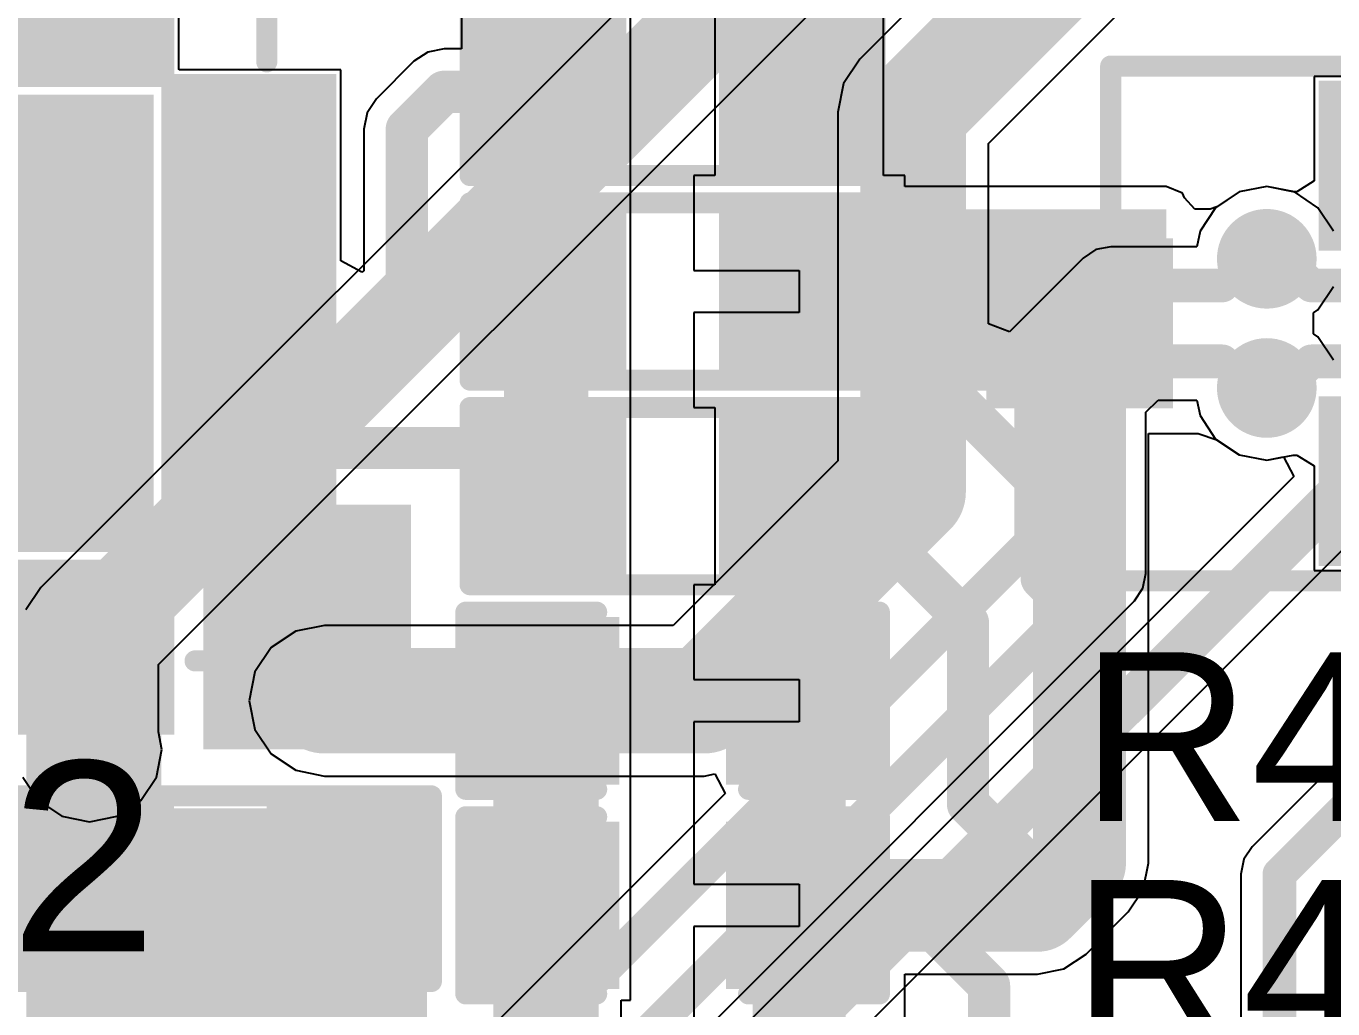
# Model space of a CAD drawing. Header units: millimetres. Extents: x -0.25 to 4.68, y -0.29 to 2.93.
# Drawn here: x 3.9418 to 4.2515, y 1.2985 to 1.5314 of the extents above; entities that cross this region are included whole.
import ezdxf

# ---------------------------------------------------------------- set-up
doc = ezdxf.new("R2010")
doc.units = ezdxf.units.MM
doc.header["$MEASUREMENT"] = 0
for name, color, linetype in [('BottomLayer', 5, 'Continuous'), ('BottomSolder', 6, 'Continuous'), ('TopLayer', 1, 'Continuous'), ('TopOverlay', 2, 'Continuous'), ('TopPaste', 8, 'Continuous'), ('TopSolder', 216, 'Continuous'), ('ViaHoleLayer', 16, 'Continuous')]:
    doc.layers.add(name, color=color, linetype=linetype)
doc.styles.add('Arial', font='', dxfattribs={"height": 0.2})
doc.styles.get('Arial').set_extended_font_data('Arial')

# ---------------------------------------------------------------- blocks, each defined once
blk = doc.blocks.new('24_QFN__4_4__42')
at = {"layer": 'TopLayer'}
for points in [[(-0.05512, 0.06004), (-0.05512, 0.0935), (-0.04331, 0.0935), (-0.04331, 0.06004)], [(-0.03543, 0.06004), (-0.03543, 0.0935), (-0.02362, 0.0935), (-0.02362, 0.06004)], [(-0.01575, 0.06004), (-0.01575, 0.0935), (-0.00394, 0.0935), (-0.00394, 0.06004)], [(0.00394, 0.06004), (0.00394, 0.0935), (0.01575, 0.0935), (0.01575, 0.06004)], [(0.02362, 0.06004), (0.02362, 0.0935), (0.03543, 0.0935), (0.03543, 0.06004)], [(0.04331, 0.06004), (0.04331, 0.0935), (0.05512, 0.0935), (0.05512, 0.06004)], [(-0.0935, 0.05512), (-0.06004, 0.05512), (-0.06004, 0.04331), (-0.0935, 0.04331)], [(0.06004, 0.05512), (0.0935, 0.05512), (0.0935, 0.04331), (0.06004, 0.04331)], [(-0.0502, -0.0502), (-0.0502, 0.0502), (0.0502, 0.0502), (0.0502, -0.0502)], [(-0.0935, 0.03543), (-0.06004, 0.03543), (-0.06004, 0.02362), (-0.0935, 0.02362)], [(0.06004, 0.03543), (0.0935, 0.03543), (0.0935, 0.02362), (0.06004, 0.02362)], [(-0.0935, 0.01575), (-0.06004, 0.01575), (-0.06004, 0.00394), (-0.0935, 0.00394)], [(0.06004, 0.01575), (0.0935, 0.01575), (0.0935, 0.00394), (0.06004, 0.00394)], [(-0.0935, -0.00394), (-0.06004, -0.00394), (-0.06004, -0.01575), (-0.0935, -0.01575)], [(0.06004, -0.00394), (0.0935, -0.00394), (0.0935, -0.01575), (0.06004, -0.01575)], [(-0.0935, -0.02362), (-0.06004, -0.02362), (-0.06004, -0.03543), (-0.0935, -0.03543)], [(0.06004, -0.02362), (0.0935, -0.02362), (0.0935, -0.03543), (0.06004, -0.03543)], [(-0.0935, -0.04331), (-0.06004, -0.04331), (-0.06004, -0.05512), (-0.0935, -0.05512)], [(0.06004, -0.04331), (0.0935, -0.04331), (0.0935, -0.05512), (0.06004, -0.05512)], [(-0.04331, -0.06004), (-0.04331, -0.0935), (-0.05512, -0.0935), (-0.05512, -0.06004)], [(-0.02362, -0.06004), (-0.02362, -0.0935), (-0.03543, -0.0935), (-0.03543, -0.06004)], [(-0.00394, -0.06004), (-0.00394, -0.0935), (-0.01575, -0.0935), (-0.01575, -0.06004)], [(0.01575, -0.06004), (0.01575, -0.0935), (0.00394, -0.0935), (0.00394, -0.06004)], [(0.03543, -0.06004), (0.03543, -0.0935), (0.02362, -0.0935), (0.02362, -0.06004)], [(0.05512, -0.06004), (0.05512, -0.0935), (0.04331, -0.0935), (0.04331, -0.06004)]]:
    blk.add_hatch(color=1, dxfattribs=at).paths.add_polyline_path(points)
at = {"layer": 'TopPaste'}
for points in [[(-0.05512, 0.06004), (-0.05512, 0.0935), (-0.04331, 0.0935), (-0.04331, 0.06004)], [(-0.03543, 0.06004), (-0.03543, 0.0935), (-0.02362, 0.0935), (-0.02362, 0.06004)], [(-0.01575, 0.06004), (-0.01575, 0.0935), (-0.00394, 0.0935), (-0.00394, 0.06004)], [(0.00394, 0.06004), (0.00394, 0.0935), (0.01575, 0.0935), (0.01575, 0.06004)], [(0.02362, 0.06004), (0.02362, 0.0935), (0.03543, 0.0935), (0.03543, 0.06004)], [(0.04331, 0.06004), (0.04331, 0.0935), (0.05512, 0.0935), (0.05512, 0.06004)], [(-0.0935, 0.05512), (-0.06004, 0.05512), (-0.06004, 0.04331), (-0.0935, 0.04331)], [(0.06004, 0.05512), (0.0935, 0.05512), (0.0935, 0.04331), (0.06004, 0.04331)], [(-0.0502, -0.0502), (-0.0502, 0.0502), (0.0502, 0.0502), (0.0502, -0.0502)], [(-0.0935, 0.03543), (-0.06004, 0.03543), (-0.06004, 0.02362), (-0.0935, 0.02362)], [(0.06004, 0.03543), (0.0935, 0.03543), (0.0935, 0.02362), (0.06004, 0.02362)], [(-0.0935, 0.01575), (-0.06004, 0.01575), (-0.06004, 0.00394), (-0.0935, 0.00394)], [(0.06004, 0.01575), (0.0935, 0.01575), (0.0935, 0.00394), (0.06004, 0.00394)], [(-0.0935, -0.00394), (-0.06004, -0.00394), (-0.06004, -0.01575), (-0.0935, -0.01575)], [(0.06004, -0.00394), (0.0935, -0.00394), (0.0935, -0.01575), (0.06004, -0.01575)], [(-0.0935, -0.02362), (-0.06004, -0.02362), (-0.06004, -0.03543), (-0.0935, -0.03543)], [(0.06004, -0.02362), (0.0935, -0.02362), (0.0935, -0.03543), (0.06004, -0.03543)], [(-0.0935, -0.04331), (-0.06004, -0.04331), (-0.06004, -0.05512), (-0.0935, -0.05512)], [(0.06004, -0.04331), (0.0935, -0.04331), (0.0935, -0.05512), (0.06004, -0.05512)], [(-0.04331, -0.06004), (-0.04331, -0.0935), (-0.05512, -0.0935), (-0.05512, -0.06004)], [(-0.02362, -0.06004), (-0.02362, -0.0935), (-0.03543, -0.0935), (-0.03543, -0.06004)], [(-0.00394, -0.06004), (-0.00394, -0.0935), (-0.01575, -0.0935), (-0.01575, -0.06004)], [(0.01575, -0.06004), (0.01575, -0.0935), (0.00394, -0.0935), (0.00394, -0.06004)], [(0.03543, -0.06004), (0.03543, -0.0935), (0.02362, -0.0935), (0.02362, -0.06004)], [(0.05512, -0.06004), (0.05512, -0.0935), (0.04331, -0.0935), (0.04331, -0.06004)]]:
    blk.add_hatch(color=8, dxfattribs=at).paths.add_polyline_path(points)
at = {"layer": 'TopSolder'}
for points in [[(-0.05912, 0.05604), (-0.05912, 0.0975), (-0.03931, 0.0975), (-0.03931, 0.05604)], [(-0.03943, 0.05604), (-0.03943, 0.0975), (-0.01962, 0.0975), (-0.01962, 0.05604)], [(-0.01975, 0.05604), (-0.01975, 0.0975), (0.00006, 0.0975), (0.00006, 0.05604)], [(-0.00006, 0.05604), (-0.00006, 0.0975), (0.01975, 0.0975), (0.01975, 0.05604)], [(0.01962, 0.05604), (0.01962, 0.0975), (0.03943, 0.0975), (0.03943, 0.05604)], [(0.03931, 0.05604), (0.03931, 0.0975), (0.05912, 0.0975), (0.05912, 0.05604)], [(-0.0975, 0.05912), (-0.05604, 0.05912), (-0.05604, 0.03931), (-0.0975, 0.03931)], [(0.05604, 0.05912), (0.0975, 0.05912), (0.0975, 0.03931), (0.05604, 0.03931)], [(-0.0542, -0.0542), (-0.0542, 0.0542), (0.0542, 0.0542), (0.0542, -0.0542)], [(-0.0975, 0.03943), (-0.05604, 0.03943), (-0.05604, 0.01962), (-0.0975, 0.01962)], [(0.05604, 0.03943), (0.0975, 0.03943), (0.0975, 0.01962), (0.05604, 0.01962)], [(-0.0975, 0.01975), (-0.05604, 0.01975), (-0.05604, -0.00006), (-0.0975, -0.00006)], [(0.05604, 0.01975), (0.0975, 0.01975), (0.0975, -0.00006), (0.05604, -0.00006)], [(-0.0975, 0.00006), (-0.05604, 0.00006), (-0.05604, -0.01975), (-0.0975, -0.01975)], [(0.05604, 0.00006), (0.0975, 0.00006), (0.0975, -0.01975), (0.05604, -0.01975)], [(-0.0975, -0.01962), (-0.05604, -0.01962), (-0.05604, -0.03943), (-0.0975, -0.03943)], [(0.05604, -0.01962), (0.0975, -0.01962), (0.0975, -0.03943), (0.05604, -0.03943)], [(-0.0975, -0.03931), (-0.05604, -0.03931), (-0.05604, -0.05912), (-0.0975, -0.05912)], [(0.05604, -0.03931), (0.0975, -0.03931), (0.0975, -0.05912), (0.05604, -0.05912)], [(-0.03931, -0.05604), (-0.03931, -0.0975), (-0.05912, -0.0975), (-0.05912, -0.05604)], [(-0.01962, -0.05604), (-0.01962, -0.0975), (-0.03943, -0.0975), (-0.03943, -0.05604)], [(0.00006, -0.05604), (0.00006, -0.0975), (-0.01975, -0.0975), (-0.01975, -0.05604)], [(0.01975, -0.05604), (0.01975, -0.0975), (-0.00006, -0.0975), (-0.00006, -0.05604)], [(0.03943, -0.05604), (0.03943, -0.0975), (0.01962, -0.0975), (0.01962, -0.05604)], [(0.05912, -0.05604), (0.05912, -0.0975), (0.03931, -0.0975), (0.03931, -0.05604)]]:
    blk.add_hatch(color=216, dxfattribs=at).paths.add_polyline_path(points)
at = {"layer": 'TopOverlay', "const_width": 0.005}
for points in [[(-0.08, 0.081), (-0.062, 0.081)], [(-0.08, 0.081), (-0.08, 0.064)], [(0.062, 0.081), (0.08, 0.081)], [(0.08, 0.081), (0.08, 0.064)], [(-0.105, 0.054), (-0.105, 0.044)], [(-0.105, 0.054), (-0.1, 0.049)], [(-0.1, 0.049), (-0.105, 0.044)], [(-0.08, -0.064), (-0.08, -0.081)], [(0.08, -0.064), (0.08, -0.081)], [(-0.08, -0.081), (-0.062, -0.081)], [(0.062, -0.081), (0.08, -0.081)]]:
    blk.add_lwpolyline(points, dxfattribs=at)
at = {"layer": 'TopOverlay', "const_width": 0.0025}
for points in [[(-0.08125, 0.081, 1), (-0.07875, 0.081, 1)], [(-0.08125, 0.081, 1), (-0.07875, 0.081, 1)], [(-0.06325, 0.081, 1), (-0.06075, 0.081, 1)], [(0.06075, 0.081, 1), (0.06325, 0.081, 1)], [(0.07875, 0.081, 1), (0.08125, 0.081, 1)], [(0.07875, 0.081, 1), (0.08125, 0.081, 1)], [(-0.08125, 0.064, 1), (-0.07875, 0.064, 1)], [(0.07875, 0.064, 1), (0.08125, 0.064, 1)], [(-0.10625, 0.054, 1), (-0.10375, 0.054, 1)], [(-0.10625, 0.054, 1), (-0.10375, 0.054, 1)], [(-0.10125, 0.049, 1), (-0.09875, 0.049, 1)], [(-0.10125, 0.049, 1), (-0.09875, 0.049, 1)], [(-0.10625, 0.044, 1), (-0.10375, 0.044, 1)], [(-0.10625, 0.044, 1), (-0.10375, 0.044, 1)], [(-0.08125, -0.064, 1), (-0.07875, -0.064, 1)], [(0.07875, -0.064, 1), (0.08125, -0.064, 1)], [(-0.08125, -0.081, 1), (-0.07875, -0.081, 1)], [(-0.08125, -0.081, 1), (-0.07875, -0.081, 1)], [(-0.06325, -0.081, 1), (-0.06075, -0.081, 1)], [(0.06075, -0.081, 1), (0.06325, -0.081, 1)], [(0.07875, -0.081, 1), (0.08125, -0.081, 1)], [(0.07875, -0.081, 1), (0.08125, -0.081, 1)]]:
    blk.add_lwpolyline(points, format="xyb", close=True, dxfattribs=at)
blk = doc.blocks.new('S______B______55')
at = {"layer": 'TopLayer'}
for points in [[(-0.045, -0.0175), (-0.045, 0.0175), (-0.015, 0.0175), (-0.015, -0.0175)], [(0.015, -0.0175), (0.015, 0.0175), (0.045, 0.0175), (0.045, -0.0175)]]:
    blk.add_hatch(color=1, dxfattribs=at).paths.add_polyline_path(points)
at = {"layer": 'TopPaste'}
for points in [[(-0.045, -0.0175), (-0.045, 0.0175), (-0.015, 0.0175), (-0.015, -0.0175)], [(0.015, -0.0175), (0.015, 0.0175), (0.045, 0.0175), (0.045, -0.0175)]]:
    blk.add_hatch(color=8, dxfattribs=at).paths.add_polyline_path(points)
at = {"layer": 'TopSolder'}
for points in [[(-0.049, -0.0215), (-0.049, 0.0215), (-0.011, 0.0215), (-0.011, -0.0215)], [(0.011, -0.0215), (0.011, 0.0215), (0.049, 0.0215), (0.049, -0.0215)]]:
    blk.add_hatch(color=216, dxfattribs=at).paths.add_polyline_path(points)
at = {"layer": 'TopOverlay', "const_width": 0.005}
for points in [[(-0.05, 0.022), (0.05, 0.022)], [(-0.05, -0.022), (-0.05, 0.022)], [(0.05, -0.022), (0.05, 0.022)], [(-0.05, -0.022), (0.05, -0.022)]]:
    blk.add_lwpolyline(points, dxfattribs=at)
at = {"layer": 'TopOverlay', "const_width": 0.0025}
for points in [[(-0.05125, 0.022, 1), (-0.04875, 0.022, 1)], [(-0.05125, 0.022, 1), (-0.04875, 0.022, 1)], [(0.04875, 0.022, 1), (0.05125, 0.022, 1)], [(0.04875, 0.022, 1), (0.05125, 0.022, 1)], [(-0.05125, -0.022, 1), (-0.04875, -0.022, 1)], [(-0.05125, -0.022, 1), (-0.04875, -0.022, 1)], [(0.04875, -0.022, 1), (0.05125, -0.022, 1)], [(0.04875, -0.022, 1), (0.05125, -0.022, 1)]]:
    blk.add_lwpolyline(points, format="xyb", close=True, dxfattribs=at)
blk = doc.blocks.new('R___0603_61')
at = {"layer": 'TopLayer'}
for points in [[(-0.015, 0.0175), (-0.015, -0.0175), (-0.045, -0.0175), (-0.045, 0.0175)], [(0.045, 0.0175), (0.045, -0.0175), (0.015, -0.0175), (0.015, 0.0175)]]:
    blk.add_hatch(color=1, dxfattribs=at).paths.add_polyline_path(points)
at = {"layer": 'TopPaste'}
for points in [[(-0.015, 0.0175), (-0.015, -0.0175), (-0.045, -0.0175), (-0.045, 0.0175)], [(0.045, 0.0175), (0.045, -0.0175), (0.015, -0.0175), (0.015, 0.0175)]]:
    blk.add_hatch(color=8, dxfattribs=at).paths.add_polyline_path(points)
at = {"layer": 'TopSolder'}
for points in [[(-0.011, 0.0215), (-0.011, -0.0215), (-0.049, -0.0215), (-0.049, 0.0215)], [(0.049, 0.0215), (0.049, -0.0215), (0.011, -0.0215), (0.011, 0.0215)]]:
    blk.add_hatch(color=216, dxfattribs=at).paths.add_polyline_path(points)
at = {"layer": 'TopOverlay', "const_width": 0.005}
for points in [[(-0.048, 0.021), (-0.048, -0.021)], [(0.048, 0.021), (-0.048, 0.021)], [(0.048, 0.021), (0.048, -0.021)], [(0.048, -0.021), (-0.048, -0.021)]]:
    blk.add_lwpolyline(points, dxfattribs=at)
at = {"layer": 'TopOverlay', "const_width": 0.0025}
for points in [[(-0.04925, 0.021, 1), (-0.04675, 0.021, 1)], [(-0.04925, 0.021, 1), (-0.04675, 0.021, 1)], [(0.04675, 0.021, 1), (0.04925, 0.021, 1)], [(0.04675, 0.021, 1), (0.04925, 0.021, 1)], [(-0.04925, -0.021, 1), (-0.04675, -0.021, 1)], [(-0.04925, -0.021, 1), (-0.04675, -0.021, 1)], [(0.04675, -0.021, 1), (0.04925, -0.021, 1)], [(0.04675, -0.021, 1), (0.04925, -0.021, 1)]]:
    blk.add_lwpolyline(points, format="xyb", close=True, dxfattribs=at)
blk = doc.blocks.new('R___0603_62')
at = {"layer": 'TopLayer'}
for points in [[(-0.015, 0.0175), (-0.015, -0.0175), (-0.045, -0.0175), (-0.045, 0.0175)], [(0.045, 0.0175), (0.045, -0.0175), (0.015, -0.0175), (0.015, 0.0175)]]:
    blk.add_hatch(color=1, dxfattribs=at).paths.add_polyline_path(points)
at = {"layer": 'TopPaste'}
for points in [[(-0.015, 0.0175), (-0.015, -0.0175), (-0.045, -0.0175), (-0.045, 0.0175)], [(0.045, 0.0175), (0.045, -0.0175), (0.015, -0.0175), (0.015, 0.0175)]]:
    blk.add_hatch(color=8, dxfattribs=at).paths.add_polyline_path(points)
at = {"layer": 'TopSolder'}
for points in [[(-0.011, 0.0215), (-0.011, -0.0215), (-0.049, -0.0215), (-0.049, 0.0215)], [(0.049, 0.0215), (0.049, -0.0215), (0.011, -0.0215), (0.011, 0.0215)]]:
    blk.add_hatch(color=216, dxfattribs=at).paths.add_polyline_path(points)
at = {"layer": 'TopOverlay', "const_width": 0.005}
for points in [[(-0.048, -0.021), (-0.048, 0.021)], [(-0.048, 0.021), (0.048, 0.021)], [(0.048, -0.021), (0.048, 0.021)], [(-0.048, -0.021), (0.048, -0.021)]]:
    blk.add_lwpolyline(points, dxfattribs=at)
at = {"layer": 'TopOverlay', "const_width": 0.0025}
for points in [[(-0.04925, 0.021, 1), (-0.04675, 0.021, 1)], [(-0.04925, 0.021, 1), (-0.04675, 0.021, 1)], [(0.04675, 0.021, 1), (0.04925, 0.021, 1)], [(0.04675, 0.021, 1), (0.04925, 0.021, 1)], [(-0.04925, -0.021, 1), (-0.04675, -0.021, 1)], [(-0.04925, -0.021, 1), (-0.04675, -0.021, 1)], [(0.04675, -0.021, 1), (0.04925, -0.021, 1)], [(0.04675, -0.021, 1), (0.04925, -0.021, 1)]]:
    blk.add_lwpolyline(points, format="xyb", close=True, dxfattribs=at)
blk = doc.blocks.new('R___0603_63')
at = {"layer": 'TopLayer'}
for points in [[(-0.015, 0.0175), (-0.015, -0.0175), (-0.045, -0.0175), (-0.045, 0.0175)], [(0.045, 0.0175), (0.045, -0.0175), (0.015, -0.0175), (0.015, 0.0175)]]:
    blk.add_hatch(color=1, dxfattribs=at).paths.add_polyline_path(points)
at = {"layer": 'TopPaste'}
for points in [[(-0.015, 0.0175), (-0.015, -0.0175), (-0.045, -0.0175), (-0.045, 0.0175)], [(0.045, 0.0175), (0.045, -0.0175), (0.015, -0.0175), (0.015, 0.0175)]]:
    blk.add_hatch(color=8, dxfattribs=at).paths.add_polyline_path(points)
at = {"layer": 'TopSolder'}
for points in [[(-0.011, 0.0215), (-0.011, -0.0215), (-0.049, -0.0215), (-0.049, 0.0215)], [(0.049, 0.0215), (0.049, -0.0215), (0.011, -0.0215), (0.011, 0.0215)]]:
    blk.add_hatch(color=216, dxfattribs=at).paths.add_polyline_path(points)
at = {"layer": 'TopOverlay', "const_width": 0.005}
for points in [[(-0.048, -0.021), (-0.048, 0.021)], [(-0.048, 0.021), (0.048, 0.021)], [(0.048, -0.021), (0.048, 0.021)], [(-0.048, -0.021), (0.048, -0.021)]]:
    blk.add_lwpolyline(points, dxfattribs=at)
at = {"layer": 'TopOverlay', "const_width": 0.0025}
for points in [[(-0.04925, 0.021, 1), (-0.04675, 0.021, 1)], [(-0.04925, 0.021, 1), (-0.04675, 0.021, 1)], [(0.04675, 0.021, 1), (0.04925, 0.021, 1)], [(0.04675, 0.021, 1), (0.04925, 0.021, 1)], [(-0.04925, -0.021, 1), (-0.04675, -0.021, 1)], [(-0.04925, -0.021, 1), (-0.04675, -0.021, 1)], [(0.04675, -0.021, 1), (0.04925, -0.021, 1)], [(0.04675, -0.021, 1), (0.04925, -0.021, 1)]]:
    blk.add_lwpolyline(points, format="xyb", close=True, dxfattribs=at)
blk = doc.blocks.new('S___23_161')
at = {"layer": 'TopLayer'}
for points in [[(-0.01614, 0.05748), (0.01614, 0.05748), (0.01614, 0.02126), (-0.01614, 0.02126)], [(-0.05354, -0.02126), (-0.02126, -0.02126), (-0.02126, -0.05748), (-0.05354, -0.05748)], [(0.02126, -0.02126), (0.05354, -0.02126), (0.05354, -0.05748), (0.02126, -0.05748)]]:
    blk.add_hatch(color=1, dxfattribs=at).paths.add_polyline_path(points)
at = {"layer": 'TopPaste'}
for points in [[(-0.01614, 0.05748), (0.01614, 0.05748), (0.01614, 0.02126), (-0.01614, 0.02126)], [(-0.05354, -0.02126), (-0.02126, -0.02126), (-0.02126, -0.05748), (-0.05354, -0.05748)], [(0.02126, -0.02126), (0.05354, -0.02126), (0.05354, -0.05748), (0.02126, -0.05748)]]:
    blk.add_hatch(color=8, dxfattribs=at).paths.add_polyline_path(points)
at = {"layer": 'TopSolder'}
for points in [[(-0.02014, 0.06148), (0.02014, 0.06148), (0.02014, 0.01726), (-0.02014, 0.01726)], [(-0.05754, -0.01726), (-0.01726, -0.01726), (-0.01726, -0.06148), (-0.05754, -0.06148)], [(0.01726, -0.01726), (0.05754, -0.01726), (0.05754, -0.06148), (0.01726, -0.06148)]]:
    blk.add_hatch(color=216, dxfattribs=at).paths.add_polyline_path(points)
at = {"layer": 'TopOverlay', "const_width": 0.005}
for points in [[(-0.061, 0.032), (-0.061, -0.023)], [(-0.061, 0.032), (-0.022, 0.032)], [(0.022, 0.032), (0.061, 0.032)], [(0.061, 0.032), (0.061, -0.023)], [(-0.013, -0.031), (0.013, -0.031)], [(-0.066, -0.041), (-0.061, -0.046)], [(-0.066, -0.041), (-0.066, -0.051)], [(-0.061, -0.046), (-0.066, -0.051)]]:
    blk.add_lwpolyline(points, dxfattribs=at)
at = {"layer": 'TopOverlay', "const_width": 0.0025}
for points in [[(-0.06225, 0.032, 1), (-0.05975, 0.032, 1)], [(-0.06225, 0.032, 1), (-0.05975, 0.032, 1)], [(-0.02325, 0.032, 1), (-0.02075, 0.032, 1)], [(0.02075, 0.032, 1), (0.02325, 0.032, 1)], [(0.05975, 0.032, 1), (0.06225, 0.032, 1)], [(0.05975, 0.032, 1), (0.06225, 0.032, 1)], [(-0.06225, -0.023, 1), (-0.05975, -0.023, 1)], [(0.05975, -0.023, 1), (0.06225, -0.023, 1)], [(-0.01425, -0.031, 1), (-0.01175, -0.031, 1)], [(0.01175, -0.031, 1), (0.01425, -0.031, 1)], [(-0.06725, -0.041, 1), (-0.06475, -0.041, 1)], [(-0.06725, -0.041, 1), (-0.06475, -0.041, 1)], [(-0.06225, -0.046, 1), (-0.05975, -0.046, 1)], [(-0.06225, -0.046, 1), (-0.05975, -0.046, 1)], [(-0.06725, -0.051, 1), (-0.06475, -0.051, 1)], [(-0.06725, -0.051, 1), (-0.06475, -0.051, 1)]]:
    blk.add_lwpolyline(points, format="xyb", close=True, dxfattribs=at)
blk = doc.blocks.new('C___0603_168')
at = {"layer": 'TopLayer'}
for points in [[(-0.015, 0.0175), (-0.015, -0.0175), (-0.045, -0.0175), (-0.045, 0.0175)], [(0.045, 0.0175), (0.045, -0.0175), (0.015, -0.0175), (0.015, 0.0175)]]:
    blk.add_hatch(color=1, dxfattribs=at).paths.add_polyline_path(points)
at = {"layer": 'TopPaste'}
for points in [[(-0.015, 0.0175), (-0.015, -0.0175), (-0.045, -0.0175), (-0.045, 0.0175)], [(0.045, 0.0175), (0.045, -0.0175), (0.015, -0.0175), (0.015, 0.0175)]]:
    blk.add_hatch(color=8, dxfattribs=at).paths.add_polyline_path(points)
at = {"layer": 'TopSolder'}
for points in [[(-0.01264, 0.01986), (-0.01264, -0.01986), (-0.04736, -0.01986), (-0.04736, 0.01986)], [(0.04736, 0.01986), (0.04736, -0.01986), (0.01264, -0.01986), (0.01264, 0.01986)]]:
    blk.add_hatch(color=216, dxfattribs=at).paths.add_polyline_path(points)
at = {"layer": 'TopOverlay', "const_width": 0.005}
for points in [[(-0.049, 0.021), (-0.018, 0.021)], [(-0.049, -0.021), (-0.049, 0.021)], [(0.018, 0.021), (0.049, 0.021)], [(0.049, -0.021), (0.049, 0.021)], [(-0.049, -0.021), (-0.018, -0.021)], [(0.018, -0.021), (0.049, -0.021)]]:
    blk.add_lwpolyline(points, dxfattribs=at)
at = {"layer": 'TopOverlay', "const_width": 0.0025}
for points in [[(-0.05025, 0.021, 1), (-0.04775, 0.021, 1)], [(-0.05025, 0.021, 1), (-0.04775, 0.021, 1)], [(-0.01925, 0.021, 1), (-0.01675, 0.021, 1)], [(0.01675, 0.021, 1), (0.01925, 0.021, 1)], [(0.04775, 0.021, 1), (0.05025, 0.021, 1)], [(0.04775, 0.021, 1), (0.05025, 0.021, 1)], [(-0.05025, -0.021, 1), (-0.04775, -0.021, 1)], [(-0.05025, -0.021, 1), (-0.04775, -0.021, 1)], [(-0.01925, -0.021, 1), (-0.01675, -0.021, 1)], [(0.01675, -0.021, 1), (0.01925, -0.021, 1)], [(0.04775, -0.021, 1), (0.05025, -0.021, 1)], [(0.04775, -0.021, 1), (0.05025, -0.021, 1)]]:
    blk.add_lwpolyline(points, format="xyb", close=True, dxfattribs=at)
blk = doc.blocks.new('C___0603_169')
at = {"layer": 'TopLayer'}
for points in [[(-0.015, 0.0175), (-0.015, -0.0175), (-0.045, -0.0175), (-0.045, 0.0175)], [(0.045, 0.0175), (0.045, -0.0175), (0.015, -0.0175), (0.015, 0.0175)]]:
    blk.add_hatch(color=1, dxfattribs=at).paths.add_polyline_path(points)
at = {"layer": 'TopPaste'}
for points in [[(-0.015, 0.0175), (-0.015, -0.0175), (-0.045, -0.0175), (-0.045, 0.0175)], [(0.045, 0.0175), (0.045, -0.0175), (0.015, -0.0175), (0.015, 0.0175)]]:
    blk.add_hatch(color=8, dxfattribs=at).paths.add_polyline_path(points)
at = {"layer": 'TopSolder'}
for points in [[(-0.01264, 0.01986), (-0.01264, -0.01986), (-0.04736, -0.01986), (-0.04736, 0.01986)], [(0.04736, 0.01986), (0.04736, -0.01986), (0.01264, -0.01986), (0.01264, 0.01986)]]:
    blk.add_hatch(color=216, dxfattribs=at).paths.add_polyline_path(points)
at = {"layer": 'TopOverlay', "const_width": 0.005}
for points in [[(-0.049, 0.021), (-0.018, 0.021)], [(-0.049, -0.021), (-0.049, 0.021)], [(0.018, 0.021), (0.049, 0.021)], [(0.049, -0.021), (0.049, 0.021)], [(-0.049, -0.021), (-0.018, -0.021)], [(0.018, -0.021), (0.049, -0.021)]]:
    blk.add_lwpolyline(points, dxfattribs=at)
at = {"layer": 'TopOverlay', "const_width": 0.0025}
for points in [[(-0.05025, 0.021, 1), (-0.04775, 0.021, 1)], [(-0.05025, 0.021, 1), (-0.04775, 0.021, 1)], [(-0.01925, 0.021, 1), (-0.01675, 0.021, 1)], [(0.01675, 0.021, 1), (0.01925, 0.021, 1)], [(0.04775, 0.021, 1), (0.05025, 0.021, 1)], [(0.04775, 0.021, 1), (0.05025, 0.021, 1)], [(-0.05025, -0.021, 1), (-0.04775, -0.021, 1)], [(-0.05025, -0.021, 1), (-0.04775, -0.021, 1)], [(-0.01925, -0.021, 1), (-0.01675, -0.021, 1)], [(0.01675, -0.021, 1), (0.01925, -0.021, 1)], [(0.04775, -0.021, 1), (0.05025, -0.021, 1)], [(0.04775, -0.021, 1), (0.05025, -0.021, 1)]]:
    blk.add_lwpolyline(points, format="xyb", close=True, dxfattribs=at)

msp = doc.modelspace()

# ---------------------------------------------------------------- hatches: boundary and pattern name
at = {"layer": 'BottomLayer'}
h = msp.add_hatch(color=5, dxfattribs=at)
edge = h.paths.add_edge_path()
edge.add_arc((4.23582, 1.47626), 0.01181, 0, 360)
h = msp.add_hatch(color=5, dxfattribs=at)
edge = h.paths.add_edge_path()
edge.add_arc((4.23582, 1.44564), 0.01181, 0, 360)
h = msp.add_hatch(color=5, dxfattribs=at)
edge = h.paths.add_edge_path()
edge.add_arc((4.152, 1.421), 0.01181, 0, 360)
h = msp.add_hatch(color=5, dxfattribs=at)
edge = h.paths.add_edge_path()
edge.add_arc((4.0125, 1.3715), 0.01181, 0, 360)
h = msp.add_hatch(color=5, dxfattribs=at)
edge = h.paths.add_edge_path()
edge.add_arc((3.95682, 1.35995), 0.01181, 0, 360)
at = {"layer": 'BottomSolder'}
h = msp.add_hatch(color=6, dxfattribs=at)
edge = h.paths.add_edge_path()
edge.add_arc((4.23582, 1.47626), 0.00591, 0, 360)
h = msp.add_hatch(color=6, dxfattribs=at)
edge = h.paths.add_edge_path()
edge.add_arc((4.23582, 1.44564), 0.00591, 0, 360)
h = msp.add_hatch(color=6, dxfattribs=at)
edge = h.paths.add_edge_path()
edge.add_arc((4.152, 1.421), 0.00591, 0, 360)
h = msp.add_hatch(color=6, dxfattribs=at)
edge = h.paths.add_edge_path()
edge.add_arc((4.0125, 1.3715), 0.00591, 0, 360)
h = msp.add_hatch(color=6, dxfattribs=at)
edge = h.paths.add_edge_path()
edge.add_arc((3.95682, 1.35995), 0.00591, 0, 360)
at = {"layer": 'TopLayer'}
for points in [[(4.109, 1.445), (4.212, 1.445), (4.212, 1.488), (4.109, 1.488)], [(3.98382, 1.36), (4.033, 1.36), (4.033, 1.418), (3.98382, 1.418)], [(3.94182, 1.26095), (3.97382, 1.26095), (3.97382, 1.39995), (3.94182, 1.39995)], [(3.94182, 1.25995), (4.03682, 1.25995), (4.03682, 1.346), (3.94182, 1.346)], [(3.99482, 1.25995), (4.03682, 1.25995), (4.03682, 1.34495), (3.99482, 1.34495)]]:
    msp.add_hatch(color=1, dxfattribs=at).paths.add_polyline_path(points)
h = msp.add_hatch(color=1, dxfattribs=at)
edge = h.paths.add_edge_path()
edge.add_arc((4.23582, 1.47626), 0.01181, 0, 360)
h = msp.add_hatch(color=1, dxfattribs=at)
edge = h.paths.add_edge_path()
edge.add_arc((4.23582, 1.44564), 0.01181, 0, 360)
h = msp.add_hatch(color=1, dxfattribs=at)
edge = h.paths.add_edge_path()
edge.add_arc((4.152, 1.421), 0.01181, 0, 360)
h = msp.add_hatch(color=1, dxfattribs=at)
edge = h.paths.add_edge_path()
edge.add_arc((4.0125, 1.3715), 0.01181, 0, 360)
h = msp.add_hatch(color=1, dxfattribs=at)
edge = h.paths.add_edge_path()
edge.add_arc((3.95682, 1.35995), 0.01181, 0, 360)
at = {"layer": 'TopSolder'}
h = msp.add_hatch(color=216, dxfattribs=at)
edge = h.paths.add_edge_path()
edge.add_arc((4.23582, 1.47626), 0.00591, 0, 360)
h = msp.add_hatch(color=216, dxfattribs=at)
edge = h.paths.add_edge_path()
edge.add_arc((4.23582, 1.44564), 0.00591, 0, 360)
h = msp.add_hatch(color=216, dxfattribs=at)
edge = h.paths.add_edge_path()
edge.add_arc((4.152, 1.421), 0.00591, 0, 360)
h = msp.add_hatch(color=216, dxfattribs=at)
edge = h.paths.add_edge_path()
edge.add_arc((4.0125, 1.3715), 0.00591, 0, 360)
h = msp.add_hatch(color=216, dxfattribs=at)
edge = h.paths.add_edge_path()
edge.add_arc((3.95682, 1.35995), 0.00591, 0, 360)
at = {"layer": 'ViaHoleLayer'}
h = msp.add_hatch(color=16, dxfattribs=at)
edge = h.paths.add_edge_path()
edge.add_arc((4.23582, 1.47626), 0.00591, 0, 360)
h = msp.add_hatch(color=16, dxfattribs=at)
edge = h.paths.add_edge_path()
edge.add_arc((4.23582, 1.44564), 0.00591, 0, 360)
h = msp.add_hatch(color=16, dxfattribs=at)
edge = h.paths.add_edge_path()
edge.add_arc((4.152, 1.421), 0.00591, 0, 360)
h = msp.add_hatch(color=16, dxfattribs=at)
edge = h.paths.add_edge_path()
edge.add_arc((4.0125, 1.3715), 0.00591, 0, 360)
h = msp.add_hatch(color=16, dxfattribs=at)
edge = h.paths.add_edge_path()
edge.add_arc((3.95682, 1.35995), 0.00591, 0, 360)

# ---------------------------------------------------------------- linework, layer by layer
at = {"layer": 'BottomLayer'}
for p, q in [((3.98399, 1.13757), (4.5622, 1.71578)), ((4.18538, 1.56962), (4.13938, 1.52362)), ((4.10769, 1.56076), (3.94529, 1.39836)), ((3.97314, 1.38007), (4.1326, 1.53953)), ((4.16984, 1.50361), (4.20539, 1.53916)), ((4.13938, 1.52362), (4.13552, 1.51783)), ((4.13552, 1.51783), (4.13416, 1.511)), ((4.13416, 1.511), (4.13416, 1.42839)), ((4.16984, 1.46083), (4.16984, 1.50361)), ((4.23582, 1.4934), (4.22926, 1.4921)), ((4.24238, 1.4921), (4.23582, 1.4934)), ((4.22926, 1.4921), (4.2237, 1.48838)), ((4.24794, 1.48838), (4.24238, 1.4921)), ((4.2237, 1.48838), (4.21999, 1.48282)), ((4.25166, 1.48282), (4.24794, 1.48838)), ((4.21999, 1.48282), (4.21925, 1.47912)), ((4.19531, 1.47843), (4.19233, 1.47644)), ((4.19882, 1.47912), (4.19531, 1.47843)), ((4.21925, 1.47912), (4.19882, 1.47912)), ((4.19233, 1.47644), (4.17484, 1.45895)), ((4.24794, 1.46414), (4.25166, 1.4697)), ((4.24691, 1.46345), (4.24794, 1.46414)), ((4.24691, 1.45845), (4.24691, 1.46345)), ((4.17484, 1.45895), (4.16984, 1.46083)), ((4.24794, 1.45776), (4.24691, 1.45845)), ((4.25166, 1.4522), (4.24794, 1.45776)), ((4.20718, 1.43987), (4.21008, 1.44277)), ((4.21008, 1.44277), (4.21925, 1.44277)), ((4.21925, 1.44277), (4.21999, 1.43908)), ((4.20718, 1.40167), (4.20718, 1.43987)), ((4.21999, 1.43908), (4.2237, 1.43352)), ((4.2237, 1.43352), (4.22926, 1.4298)), ((4.13416, 1.42839), (4.09511, 1.38934)), ((4.22926, 1.4298), (4.23582, 1.4285)), ((4.23582, 1.4285), (4.2398, 1.42929)), ((4.2398, 1.42929), (4.24226, 1.42468)), ((4.24226, 1.42468), (3.82678, 1.0092)), ((4.20648, 1.39816), (4.20718, 1.40167)), ((3.94529, 1.39836), (3.94175, 1.39307)), ((4.20449, 1.39518), (4.20648, 1.39816)), ((4.06177, 1.25246), (4.20449, 1.39518)), ((4.00567, 1.38798), (3.99988, 1.38412)), ((4.0125, 1.38934), (4.00567, 1.38798)), ((4.09511, 1.38934), (4.0125, 1.38934)), ((3.99988, 1.38412), (3.99602, 1.37833)), ((3.97314, 1.36411), (3.97314, 1.38007)), ((3.99602, 1.37833), (3.99466, 1.3715)), ((3.99466, 1.3715), (3.99602, 1.36467)), ((3.97396, 1.35995), (3.97314, 1.36411)), ((3.99602, 1.36467), (3.99988, 1.35888)), ((3.97266, 1.35339), (3.97396, 1.35995)), ((3.99988, 1.35888), (4.00567, 1.35502)), ((3.94099, 1.35339), (3.9447, 1.34783)), ((3.96894, 1.34783), (3.97266, 1.35339)), ((4.00567, 1.35502), (4.0125, 1.35366)), ((4.0125, 1.35366), (4.1025, 1.35366)), ((4.1025, 1.35366), (4.10498, 1.35415)), ((4.10498, 1.35415), (4.10744, 1.34954)), ((3.9447, 1.34783), (3.95026, 1.34411)), ((3.96338, 1.34411), (3.96894, 1.34783)), ((4.10744, 1.34954), (4.04402, 1.28612)), ((3.95026, 1.34411), (3.95682, 1.34281)), ((3.95682, 1.34281), (3.96338, 1.34411))]:
    msp.add_line(p, q, dxfattribs=at)
for points, const_width in [([(3.831, 0.999), (4.56582, 1.73382)], 0.01), ([(4.152, 1.511), (4.198, 1.557)], 0.025), ([(3.95682, 1.38682), (4.124, 1.554)], 0.022), ([(4.152, 1.421), (4.152, 1.511)], 0.025), ([(4.18, 1.45113), (4.19882, 1.46995)], 0.008), ([(4.19882, 1.46995), (4.22528, 1.46995)], 0.008), ([(4.198, 1.44367), (4.20628, 1.45195)], 0.008), ([(4.20628, 1.45195), (4.22528, 1.45195)], 0.008), ([(4.18, 1.40913), (4.18, 1.45113)], 0.008), ([(4.198, 1.40167), (4.198, 1.44367)], 0.008), ([(4.1025, 1.3715), (4.152, 1.421)], 0.025), ([(4.04782, 1.27695), (4.18, 1.40913)], 0.008), ([(4.05528, 1.25895), (4.198, 1.40167)], 0.008), ([(3.95682, 1.35995), (3.95682, 1.38682)], 0.022), ([(4.0125, 1.3715), (4.1025, 1.3715)], 0.025)]:
    msp.add_lwpolyline(points, dxfattribs=dict(at, const_width=const_width))
for points, const_width in [([(4.14575, 1.511, 1), (4.15825, 1.511, 1)], 0.0125), ([(4.14575, 1.511, 1), (4.15825, 1.511, 1)], 0.0125), ([(4.19682, 1.46995, 1), (4.20082, 1.46995, 1)], 0.004), ([(4.19682, 1.46995, 1), (4.20082, 1.46995, 1)], 0.004), ([(4.22328, 1.46995, 1), (4.22728, 1.46995, 1)], 0.004), ([(4.20428, 1.45195, 1), (4.20828, 1.45195, 1)], 0.004), ([(4.20428, 1.45195, 1), (4.20828, 1.45195, 1)], 0.004), ([(4.22328, 1.45195, 1), (4.22728, 1.45195, 1)], 0.004), ([(4.178, 1.45113, 1), (4.182, 1.45113, 1)], 0.004), ([(4.178, 1.45113, 1), (4.182, 1.45113, 1)], 0.004), ([(4.196, 1.44367, 1), (4.2, 1.44367, 1)], 0.004), ([(4.196, 1.44367, 1), (4.2, 1.44367, 1)], 0.004), ([(4.14575, 1.421, 1), (4.15825, 1.421, 1)], 0.0125), ([(4.14575, 1.421, 1), (4.15825, 1.421, 1)], 0.0125), ([(4.178, 1.40913, 1), (4.182, 1.40913, 1)], 0.004), ([(4.178, 1.40913, 1), (4.182, 1.40913, 1)], 0.004), ([(4.196, 1.40167, 1), (4.2, 1.40167, 1)], 0.004), ([(4.196, 1.40167, 1), (4.2, 1.40167, 1)], 0.004), ([(3.95132, 1.38682, 1), (3.96232, 1.38682, 1)], 0.011), ([(3.95132, 1.38682, 1), (3.96232, 1.38682, 1)], 0.011), ([(4.00625, 1.3715, 1), (4.01875, 1.3715, 1)], 0.0125), ([(4.09625, 1.3715, 1), (4.10875, 1.3715, 1)], 0.0125), ([(4.09625, 1.3715, 1), (4.10875, 1.3715, 1)], 0.0125), ([(3.95132, 1.35995, 1), (3.96232, 1.35995, 1)], 0.011)]:
    msp.add_lwpolyline(points, format="xyb", close=True, dxfattribs=dict(at, const_width=const_width))
at = {"layer": 'TopLayer'}
for p, q in [((4.045, 1.5395), (4.045, 1.52605)), ((4.085, 1.4945), (4.085, 1.5395)), ((4.105, 1.5395), (4.105, 1.496)), ((4.145, 1.496), (4.145, 1.5395)), ((3.97794, 1.52115), (3.97794, 1.53564)), ((4.03696, 1.52528), (4.03365, 1.52307)), ((4.04086, 1.52605), (4.03696, 1.52528)), ((4.045, 1.52605), (4.04086, 1.52605)), ((3.97802, 1.52115), (3.97794, 1.52115)), ((3.97802, 1.52107), (3.97802, 1.52115)), ((4.01633, 1.52107), (3.97802, 1.52107)), ((4.01633, 1.47578), (4.01633, 1.52107)), ((4.03365, 1.52307), (4.02479, 1.51421)), ((4.2933, 1.51949), (4.24708, 1.51949)), ((4.24708, 1.51949), (4.24708, 1.49472)), ((4.02479, 1.51421), (4.02258, 1.5109)), ((4.02258, 1.5109), (4.0218, 1.507)), ((4.0218, 1.507), (4.0218, 1.47342)), ((4.105, 1.496), (4.1, 1.496)), ((4.1, 1.496), (4.1, 1.4735)), ((4.15, 1.496), (4.145, 1.496)), ((4.15, 1.49341), (4.15, 1.496)), ((4.085, 1.491), (4.085, 1.4945)), ((4.085, 1.4945), (4.085, 1.4945)), ((4.212, 1.49341), (4.15, 1.49341)), ((4.21583, 1.49183), (4.212, 1.49341)), ((4.23582, 1.4934), (4.22926, 1.4921)), ((4.24208, 1.49215), (4.23582, 1.4934)), ((4.24708, 1.49472), (4.24295, 1.49215)), ((4.085, 1.446), (4.085, 1.491)), ((4.085, 1.491), (4.085, 1.491)), ((4.21628, 1.49073), (4.21583, 1.49183)), ((4.21873, 1.48801), (4.21628, 1.49073)), ((4.22926, 1.4921), (4.22396, 1.48855)), ((4.24295, 1.49215), (4.24208, 1.49215)), ((4.2224, 1.48803), (4.21873, 1.48801)), ((4.22396, 1.48855), (4.2224, 1.48803)), ((4.02133, 1.4731), (4.01633, 1.47578)), ((4.0218, 1.47342), (4.02133, 1.4731)), ((4.1, 1.4735), (4.125, 1.4735)), ((4.125, 1.4735), (4.125, 1.4635)), ((4.125, 1.4635), (4.1, 1.4635)), ((4.1, 1.4635), (4.1, 1.441)), ((4.085, 1.4425), (4.085, 1.446)), ((4.085, 1.446), (4.085, 1.446)), ((4.085, 1.3975), (4.085, 1.4425)), ((4.085, 1.4425), (4.085, 1.4425)), ((4.1, 1.441), (4.105, 1.441)), ((4.105, 1.441), (4.105, 1.399)), ((4.20777, 1.333), (4.20777, 1.43481)), ((4.20777, 1.43481), (4.21956, 1.43481)), ((4.21956, 1.43481), (4.21956, 1.43481)), ((4.21956, 1.43481), (4.22396, 1.43335)), ((4.22396, 1.43335), (4.22926, 1.4298)), ((4.22926, 1.4298), (4.23582, 1.4285)), ((4.23582, 1.4285), (4.24208, 1.42974)), ((4.24208, 1.42974), (4.24295, 1.42974)), ((4.24295, 1.42974), (4.24708, 1.42718)), ((4.24708, 1.42718), (4.24708, 1.40241)), ((4.24708, 1.40241), (4.2933, 1.40241)), ((4.085, 1.394), (4.085, 1.3975)), ((4.085, 1.3975), (4.085, 1.3975)), ((4.105, 1.399), (4.1, 1.399)), ((4.1, 1.399), (4.1, 1.3765)), ((4.085, 1.349), (4.085, 1.394)), ((4.085, 1.394), (4.085, 1.394)), ((4.1, 1.3765), (4.125, 1.3765)), ((4.125, 1.3765), (4.125, 1.3665)), ((4.125, 1.3665), (4.1, 1.3665)), ((4.1, 1.3665), (4.1, 1.344)), ((4.25288, 1.35744), (4.23233, 1.33689)), ((4.085, 1.3455), (4.085, 1.349)), ((4.085, 1.349), (4.085, 1.349)), ((4.085, 1.3005), (4.085, 1.3455)), ((4.085, 1.3455), (4.085, 1.3455)), ((4.1, 1.344), (4.1, 1.328)), ((4.23233, 1.33689), (4.23034, 1.33392)), ((4.20652, 1.32676), (4.20777, 1.333)), ((4.23034, 1.33392), (4.22965, 1.3304)), ((4.22965, 1.3304), (4.22965, 1.29049)), ((4.1, 1.328), (4.125, 1.328)), ((4.125, 1.328), (4.125, 1.318)), ((4.20299, 1.32146), (4.20652, 1.32676)), ((4.19299, 1.31146), (4.20299, 1.32146)), ((4.125, 1.318), (4.1, 1.318)), ((4.1, 1.318), (4.1, 1.2955)), ((4.1877, 1.30793), (4.19299, 1.31146)), ((4.18145, 1.30669), (4.1877, 1.30793)), ((4.15, 1.2955), (4.15, 1.30669)), ((4.15, 1.30669), (4.18145, 1.30669)), ((4.08284, 1.27639), (4.08284, 1.3005)), ((4.08284, 1.3005), (4.085, 1.3005))]:
    msp.add_line(p, q, dxfattribs=at)
for points, const_width in [([(4.12431, 1.51769), (4.12431, 1.55369)], 0.022), ([(4.12431, 1.51769), (4.125, 1.517)], 0.022), ([(4.032, 1.507), (4.04086, 1.51586)], 0.01), ([(4.04086, 1.51586), (4.06386, 1.51586)], 0.01), ([(4.06386, 1.51586), (4.065, 1.517)], 0.01), ([(4.032, 1.465), (4.032, 1.507)], 0.01), ([(4.065, 1.43142), (4.065, 1.4685)], 0.02), ([(4.125, 1.4685), (4.18193, 1.4685)], 0.022), ([(4.18193, 1.4685), (4.18948, 1.46095)], 0.022), ([(4.23582, 1.47626), (4.24005, 1.47626)], 0.008), ([(4.24005, 1.47626), (4.24636, 1.46995)], 0.008), ([(4.18948, 1.46095), (4.19145, 1.46095)], 0.022), ([(4.19145, 1.333), (4.19145, 1.46095)], 0.022), ([(4.24636, 1.46995), (4.26551, 1.46995)], 0.008), ([(4.01828, 1.45128), (4.032, 1.465)], 0.01), ([(3.99459, 1.45111), (3.99476, 1.45128)], 0.01), ([(3.99476, 1.45128), (4.01828, 1.45128)], 0.01), ([(4.24005, 1.44564), (4.24636, 1.45195)], 0.008), ([(4.24636, 1.45195), (4.26551, 1.45195)], 0.008), ([(4.23582, 1.44564), (4.24005, 1.44564)], 0.008), ([(3.99459, 1.43142), (4.065, 1.43142)], 0.01), ([(4.065, 1.42), (4.065, 1.43142)], 0.01), ([(4.125, 1.42), (4.126, 1.421)], 0.025), ([(4.126, 1.421), (4.152, 1.421)], 0.025), ([(3.99459, 1.38941), (3.99459, 1.41174)], 0.01), ([(3.99459, 1.38941), (4.0125, 1.3715)], 0.01), ([(4.0125, 1.3715), (4.065, 1.3715)], 0.025), ([(4.065, 1.323), (4.065, 1.3715)], 0.025), ([(4.125, 1.323), (4.125, 1.3715)], 0.022), ([(4.23882, 1.3304), (4.25937, 1.35095)], 0.008), ([(4.18145, 1.323), (4.19145, 1.333)], 0.022), ([(4.065, 1.269), (4.065, 1.323)], 0.025), ([(4.125, 1.269), (4.125, 1.323)], 0.022), ([(4.125, 1.323), (4.18145, 1.323)], 0.022), ([(4.23882, 1.29049), (4.23882, 1.3304)], 0.008)]:
    msp.add_lwpolyline(points, dxfattribs=dict(at, const_width=const_width))
for points, const_width in [([(4.11881, 1.51769, 1), (4.12981, 1.51769, 1)], 0.011), ([(4.11881, 1.51769, 1), (4.12981, 1.51769, 1)], 0.011), ([(4.1195, 1.517, 1), (4.1305, 1.517, 1)], 0.011), ([(4.03836, 1.51586, 1), (4.04336, 1.51586, 1)], 0.005), ([(4.03836, 1.51586, 1), (4.04336, 1.51586, 1)], 0.005), ([(4.06136, 1.51586, 1), (4.06636, 1.51586, 1)], 0.005), ([(4.06136, 1.51586, 1), (4.06636, 1.51586, 1)], 0.005), ([(4.0625, 1.517, 1), (4.0675, 1.517, 1)], 0.005), ([(4.0295, 1.507, 1), (4.0345, 1.507, 1)], 0.005), ([(4.0295, 1.507, 1), (4.0345, 1.507, 1)], 0.005), ([(4.06, 1.4685, 1), (4.07, 1.4685, 1)], 0.01), ([(4.1195, 1.4685, 1), (4.1305, 1.4685, 1)], 0.011), ([(4.17643, 1.4685, 1), (4.18743, 1.4685, 1)], 0.011), ([(4.17643, 1.4685, 1), (4.18743, 1.4685, 1)], 0.011), ([(4.23382, 1.47626, 1), (4.23782, 1.47626, 1)], 0.004), ([(4.23805, 1.47626, 1), (4.24205, 1.47626, 1)], 0.004), ([(4.23805, 1.47626, 1), (4.24205, 1.47626, 1)], 0.004), ([(4.18398, 1.46095, 1), (4.19498, 1.46095, 1)], 0.011), ([(4.18398, 1.46095, 1), (4.19498, 1.46095, 1)], 0.011), ([(4.18595, 1.46095, 1), (4.19695, 1.46095, 1)], 0.011), ([(4.18595, 1.46095, 1), (4.19695, 1.46095, 1)], 0.011), ([(4.24436, 1.46995, 1), (4.24836, 1.46995, 1)], 0.004), ([(4.24436, 1.46995, 1), (4.24836, 1.46995, 1)], 0.004), ([(4.0295, 1.465, 1), (4.0345, 1.465, 1)], 0.005), ([(4.0295, 1.465, 1), (4.0345, 1.465, 1)], 0.005), ([(3.99209, 1.45111, 1), (3.99709, 1.45111, 1)], 0.005), ([(3.99226, 1.45128, 1), (3.99726, 1.45128, 1)], 0.005), ([(3.99226, 1.45128, 1), (3.99726, 1.45128, 1)], 0.005), ([(4.01578, 1.45128, 1), (4.02078, 1.45128, 1)], 0.005), ([(4.01578, 1.45128, 1), (4.02078, 1.45128, 1)], 0.005), ([(4.24436, 1.45195, 1), (4.24836, 1.45195, 1)], 0.004), ([(4.24436, 1.45195, 1), (4.24836, 1.45195, 1)], 0.004), ([(4.23382, 1.44564, 1), (4.23782, 1.44564, 1)], 0.004), ([(4.23805, 1.44564, 1), (4.24205, 1.44564, 1)], 0.004), ([(4.23805, 1.44564, 1), (4.24205, 1.44564, 1)], 0.004), ([(4.06, 1.43142, 1), (4.07, 1.43142, 1)], 0.01), ([(3.99209, 1.43142, 1), (3.99709, 1.43142, 1)], 0.005), ([(4.0625, 1.43142, 1), (4.0675, 1.43142, 1)], 0.005), ([(4.0625, 1.43142, 1), (4.0675, 1.43142, 1)], 0.005), ([(4.11875, 1.42, 1), (4.13125, 1.42, 1)], 0.0125), ([(4.11975, 1.421, 1), (4.13225, 1.421, 1)], 0.0125), ([(4.11975, 1.421, 1), (4.13225, 1.421, 1)], 0.0125), ([(4.14575, 1.421, 1), (4.15825, 1.421, 1)], 0.0125), ([(4.0625, 1.42, 1), (4.0675, 1.42, 1)], 0.005), ([(3.99209, 1.41174, 1), (3.99709, 1.41174, 1)], 0.005), ([(3.99209, 1.38941, 1), (3.99709, 1.38941, 1)], 0.005), ([(3.99209, 1.38941, 1), (3.99709, 1.38941, 1)], 0.005), ([(4.00625, 1.3715, 1), (4.01875, 1.3715, 1)], 0.0125), ([(4.05875, 1.3715, 1), (4.07125, 1.3715, 1)], 0.0125), ([(4.05875, 1.3715, 1), (4.07125, 1.3715, 1)], 0.0125), ([(4.1195, 1.3715, 1), (4.1305, 1.3715, 1)], 0.011), ([(4.01, 1.3715, 1), (4.015, 1.3715, 1)], 0.005), ([(4.18595, 1.333, 1), (4.19695, 1.333, 1)], 0.011), ([(4.18595, 1.333, 1), (4.19695, 1.333, 1)], 0.011), ([(4.05875, 1.323, 1), (4.07125, 1.323, 1)], 0.0125), ([(4.05875, 1.323, 1), (4.07125, 1.323, 1)], 0.0125), ([(4.1195, 1.323, 1), (4.1305, 1.323, 1)], 0.011), ([(4.1195, 1.323, 1), (4.1305, 1.323, 1)], 0.011), ([(4.1195, 1.323, 1), (4.1305, 1.323, 1)], 0.011), ([(4.17595, 1.323, 1), (4.18695, 1.323, 1)], 0.011), ([(4.17595, 1.323, 1), (4.18695, 1.323, 1)], 0.011), ([(4.23682, 1.3304, 1), (4.24082, 1.3304, 1)], 0.004), ([(4.23682, 1.3304, 1), (4.24082, 1.3304, 1)], 0.004)]:
    msp.add_lwpolyline(points, format="xyb", close=True, dxfattribs=dict(at, const_width=const_width))
at = {"layer": 'TopOverlay', "const_width": 0.01}
for points in [[(4.153, 1.452), (4.18245, 1.42255)], [(4.18245, 1.40055), (4.18245, 1.42255)], [(4.149, 1.406), (4.165, 1.39)], [(4.18245, 1.40055), (4.19, 1.393)], [(4.165, 1.347), (4.165, 1.39)], [(4.165, 1.347), (4.18, 1.332)], [(4.1525, 1.3215), (4.17, 1.304)], [(4.17, 1.278), (4.17, 1.304)]]:
    msp.add_lwpolyline(points, dxfattribs=at)
at = {"layer": 'TopOverlay', "const_width": 0.005}
for points in [[(4.1505, 1.452, 1), (4.1555, 1.452, 1)], [(4.17995, 1.42255, 1), (4.18495, 1.42255, 1)], [(4.17995, 1.42255, 1), (4.18495, 1.42255, 1)], [(4.1465, 1.406, 1), (4.1515, 1.406, 1)], [(4.17995, 1.40055, 1), (4.18495, 1.40055, 1)], [(4.17995, 1.40055, 1), (4.18495, 1.40055, 1)], [(4.1875, 1.393, 1), (4.1925, 1.393, 1)], [(4.1625, 1.39, 1), (4.1675, 1.39, 1)], [(4.1625, 1.39, 1), (4.1675, 1.39, 1)], [(4.1625, 1.347, 1), (4.1675, 1.347, 1)], [(4.1625, 1.347, 1), (4.1675, 1.347, 1)], [(4.1775, 1.332, 1), (4.1825, 1.332, 1)], [(4.15, 1.3215, 1), (4.155, 1.3215, 1)], [(4.1675, 1.304, 1), (4.1725, 1.304, 1)], [(4.1675, 1.304, 1), (4.1725, 1.304, 1)]]:
    msp.add_lwpolyline(points, format="xyb", close=True, dxfattribs=at)

# ---------------------------------------------------------------- block references
for name, p, rotation in [('24_QFN__4_4__42', (3.91782, 1.46095), 90), ('R___0603_61', (4.095, 1.517), 180), ('S___23_161', (4.23082, 1.46095), 90)]:
    msp.add_blockref(name, p, dxfattribs=dict(rotation=rotation))
for name, p in [('R___0603_62', (4.095, 1.4685)), ('R___0603_63', (4.095, 1.42)), ('C___0603_169', (4.095, 1.3715)), ('S______B______55', (3.98782, 1.32695)), ('C___0603_168', (4.095, 1.323))]:
    msp.add_blockref(name, p)

# ---------------------------------------------------------------- texts
at = {"layer": 'TopOverlay', "style": 'Arial'}
for s, height, p in [('R43', 0.04, (4.19168, 1.34301)), ('SB2', 0.045, (3.85406, 1.31211)), ('R42', 0.04, (4.18968, 1.28901))]:
    msp.add_text(s, height=height, dxfattribs=at).set_placement(p)

doc.saveas('drawing.dxf')
